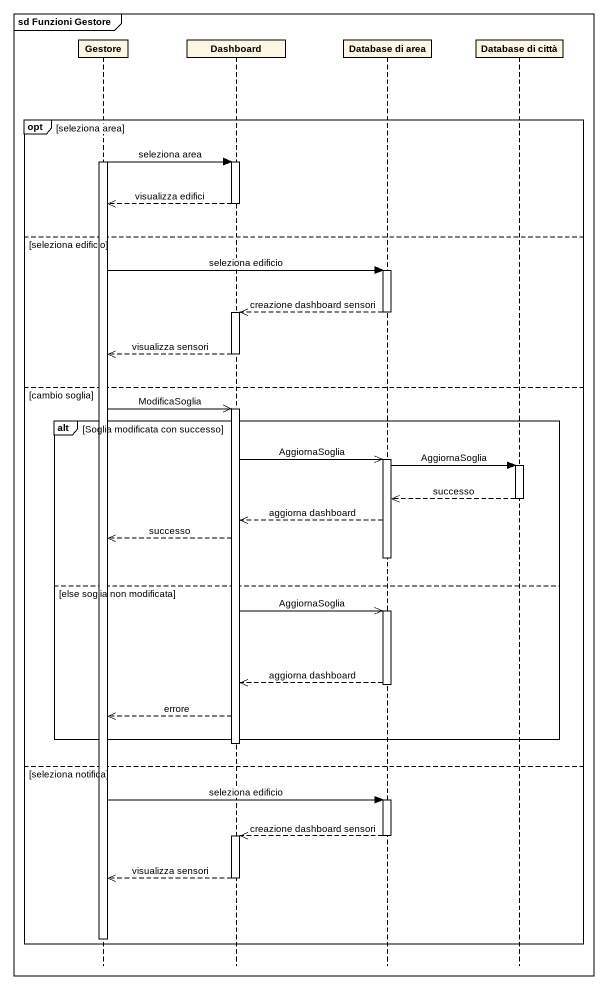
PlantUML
@startuml
mainframe sd Funzioni Gestore
hide footbox
participant Gestore
participant Dashboard
participant "Database di area" as Database_di_area
participant "Database di città" as Database_di_città

opt seleziona area
  activate Gestore
  Gestore -> Dashboard : seleziona area
  activate Dashboard
  Dashboard -->> Gestore : visualizza edifici
  deactivate Dashboard
else seleziona edificio
  Gestore -> Database_di_area : seleziona edificio
  activate Database_di_area
  Database_di_area -->> Dashboard : creazione dashboard sensori
  deactivate Database_di_area
  activate Dashboard
  Dashboard -->> Gestore : visualizza sensori
  deactivate Dashboard
else cambio soglia
  Gestore ->> Dashboard : ModificaSoglia
  activate Dashboard
  alt Soglia modificata con successo
    Dashboard ->> Database_di_area : AggiornaSoglia
    activate Database_di_area
    Database_di_area -> Database_di_città : AggiornaSoglia
    activate Database_di_città
    Database_di_città -->> Database_di_area : successo
    deactivate Database_di_città
    Database_di_area -->> Dashboard : aggiorna dashboard
    Dashboard -->> Gestore : successo
    deactivate Database_di_area
  else else soglia non modificata
    Dashboard ->> Database_di_area : AggiornaSoglia
    activate Database_di_area
    Database_di_area -->> Dashboard : aggiorna dashboard
    deactivate Database_di_area
    Dashboard -->> Gestore : errore
  end
  deactivate Dashboard
else seleziona notifica
  Gestore -> Database_di_area : seleziona edificio
  activate Database_di_area
  Database_di_area -->> Dashboard : creazione dashboard sensori
  deactivate Database_di_area
  activate Dashboard
  Dashboard -->> Gestore : visualizza sensori
  deactivate Dashboard
  deactivate Gestore
end
@enduml
